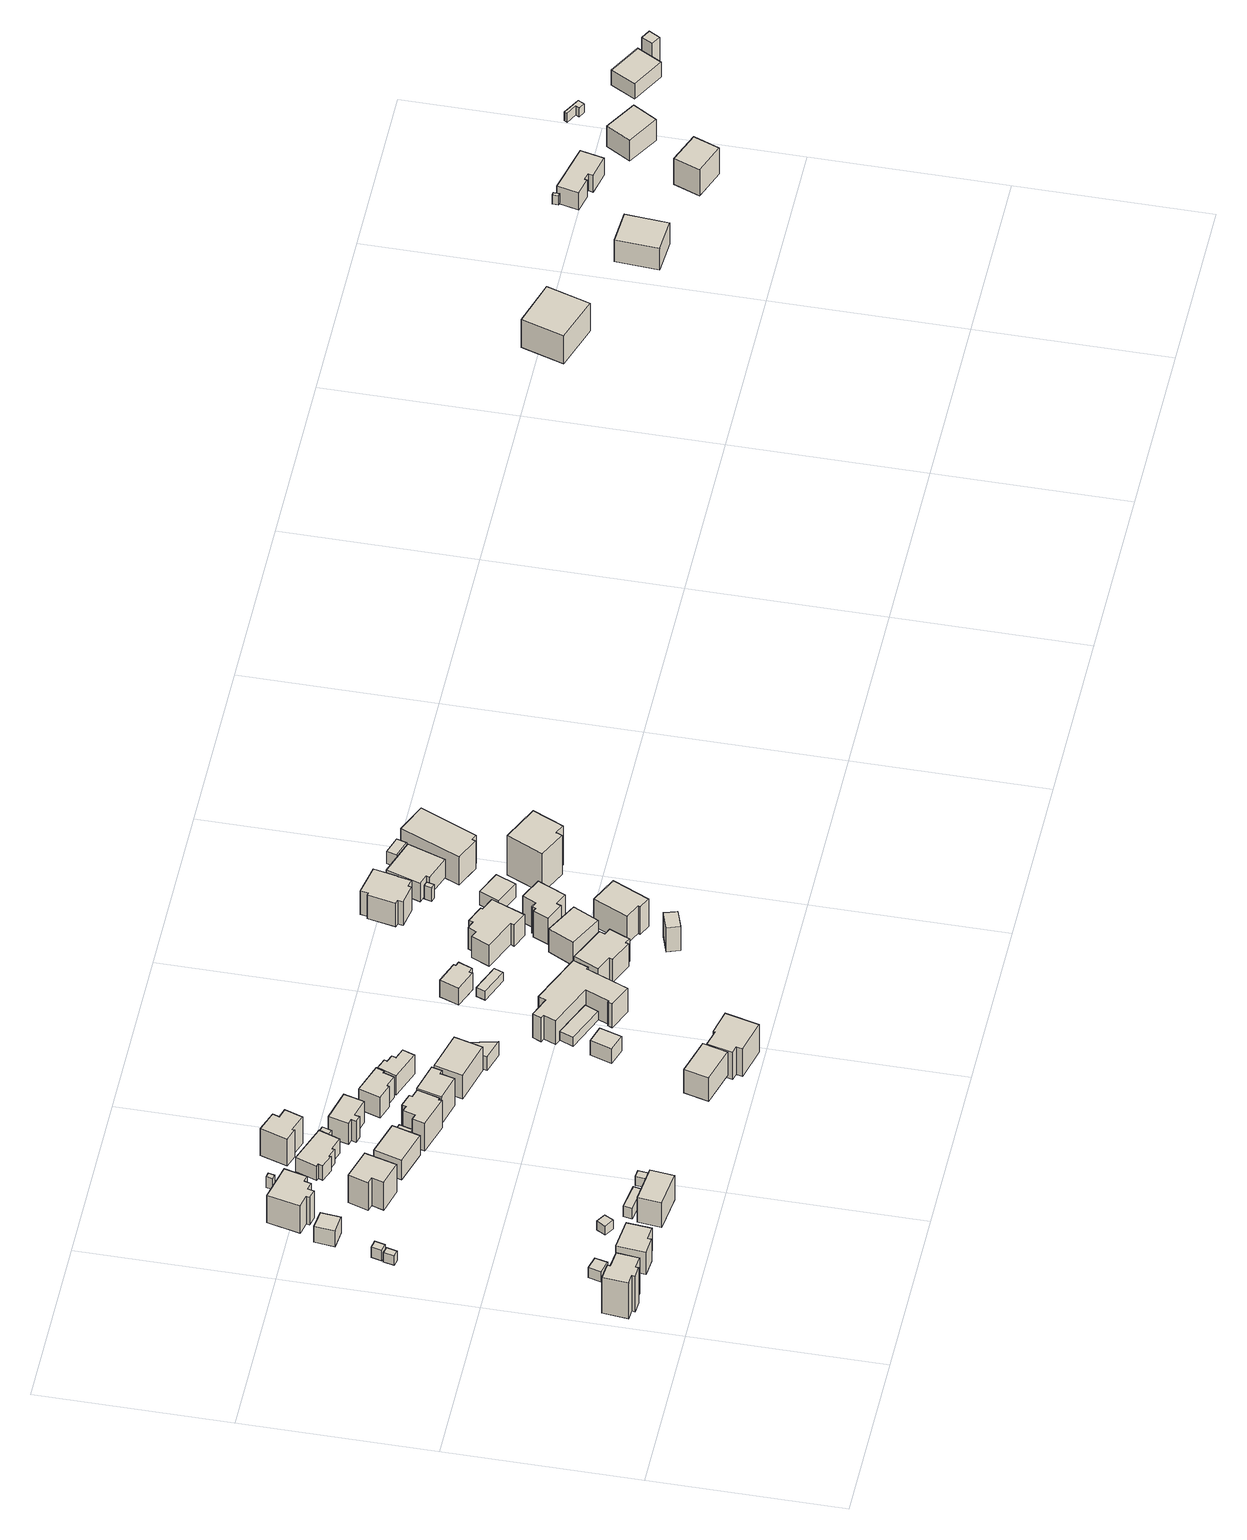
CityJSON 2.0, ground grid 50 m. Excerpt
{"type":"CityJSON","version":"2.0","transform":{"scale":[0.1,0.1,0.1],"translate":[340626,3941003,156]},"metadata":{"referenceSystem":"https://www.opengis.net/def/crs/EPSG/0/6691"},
"CityObjects":{
"building1":{"type":"Building","attributes":{"usage":"411","measuredHeight":14.2,"storeysAboveGround":2,"BuildingIDAttribute.prefecture":"14","BuildingIDAttribute.city":"14151","BuildingDetailAttribute.totalFloorArea":83.16,"BuildingDetailAttribute.buildingFootprintArea":41.58,"BuildingDetailAttribute.buildingStructureType":"601","BuildingDetailAttribute.buildingStructureOrgType":"1","BuildingDetailAttribute.orgUsage":"10","BuildingDetailAttribute.surveyYear":2015,"BuildingLandSlideRiskAttribute.description":"1","BuildingLandSlideRiskAttribute.areaType":"1"},"geometry":[{"type":"Solid","lod":"1","boundaries":[[[[0,1,2,3,4,5,6,7,8,9]],[[8,10,11,9]],[[7,12,10,8]],[[6,13,12,7]],[[5,14,13,6]],[[4,15,14,5]],[[3,16,15,4]],[[2,17,16,3]],[[1,18,17,2]],[[0,19,18,1]],[[9,11,19,0]],[[10,12,13,14,15,16,17,18,19,11]]]]}]},
"building2":{"type":"Building","attributes":{"measuredHeight":5.3,"BuildingIDAttribute.prefecture":"14","BuildingIDAttribute.city":"14151","BuildingDetailAttribute.surveyYear":2015,"BuildingLandSlideRiskAttribute.description":"1","BuildingLandSlideRiskAttribute.areaType":"1"},"geometry":[{"type":"Solid","lod":"1","boundaries":[[[[20,21,22,23]],[[22,24,25,23]],[[21,26,24,22]],[[20,27,26,21]],[[23,25,27,20]],[[24,26,27,25]]]]}]},
"building3":{"type":"Building","attributes":{"usage":"411","measuredHeight":8.2,"storeysAboveGround":2,"BuildingIDAttribute.prefecture":"14","BuildingIDAttribute.city":"14151","BuildingDetailAttribute.totalFloorArea":82.92,"BuildingDetailAttribute.buildingFootprintArea":41.46,"BuildingDetailAttribute.buildingStructureType":"601","BuildingDetailAttribute.buildingStructureOrgType":"1","BuildingDetailAttribute.orgUsage":"10","BuildingDetailAttribute.surveyYear":2015,"BuildingLandSlideRiskAttribute.description":"1","BuildingLandSlideRiskAttribute.areaType":"1"},"geometry":[{"type":"Solid","lod":"1","boundaries":[[[[28,29,30,31,32,33]],[[32,34,35,33]],[[31,36,34,32]],[[30,37,36,31]],[[29,38,37,30]],[[28,39,38,29]],[[33,35,39,28]],[[34,36,37,38,39,35]]]]}]},
"building4":{"type":"Building","attributes":{"measuredHeight":3.3,"BuildingIDAttribute.prefecture":"14","BuildingIDAttribute.city":"14151","BuildingDetailAttribute.surveyYear":2015,"BuildingLandSlideRiskAttribute.description":"1","BuildingLandSlideRiskAttribute.areaType":"1"},"geometry":[{"type":"Solid","lod":"1","boundaries":[[[[40,41,42,43]],[[42,44,45,43]],[[41,46,44,42]],[[40,47,46,41]],[[43,45,47,40]],[[44,46,47,45]]]]}]},
"building5":{"type":"Building","attributes":{"measuredHeight":3.6,"BuildingIDAttribute.prefecture":"14","BuildingIDAttribute.city":"14151","BuildingDetailAttribute.surveyYear":2015,"BuildingLandSlideRiskAttribute.description":"1","BuildingLandSlideRiskAttribute.areaType":"1"},"geometry":[{"type":"Solid","lod":"1","boundaries":[[[[48,49,50,51]],[[50,52,53,51]],[[49,54,52,50]],[[48,55,54,49]],[[51,53,55,48]],[[52,54,55,53]]]]}]},
"building6":{"type":"Building","attributes":{"usage":"411","measuredHeight":5.6,"storeysAboveGround":1,"BuildingIDAttribute.prefecture":"14","BuildingIDAttribute.city":"14151","BuildingDetailAttribute.totalFloorArea":21.18,"BuildingDetailAttribute.buildingFootprintArea":21.18,"BuildingDetailAttribute.buildingStructureType":"601","BuildingDetailAttribute.buildingStructureOrgType":"1","BuildingDetailAttribute.orgUsage":"10","BuildingDetailAttribute.surveyYear":2015,"BuildingLandSlideRiskAttribute.description":"1","BuildingLandSlideRiskAttribute.areaType":"1"},"geometry":[{"type":"Solid","lod":"1","boundaries":[[[[56,57,58,59]],[[58,60,61,59]],[[57,62,60,58]],[[56,63,62,57]],[[59,61,63,56]],[[60,62,63,61]]]]}]},
"building7":{"type":"Building","attributes":{"BuildingIDAttribute.prefecture":"14","BuildingIDAttribute.city":"14151","BuildingDetailAttribute.surveyYear":2015,"BuildingLandSlideRiskAttribute.description":"1","BuildingLandSlideRiskAttribute.areaType":"1"},"geometry":[{"type":"Solid","lod":"1","boundaries":[[[[64,65,66,67]],[[66,68,69,67]],[[65,70,68,66]],[[64,71,70,65]],[[67,69,71,64]],[[68,70,71,69]]]]}]},
"building8":{"type":"Building","attributes":{"usage":"411","measuredHeight":9.1,"storeysAboveGround":2,"BuildingIDAttribute.prefecture":"14","BuildingIDAttribute.city":"14151","BuildingDetailAttribute.totalFloorArea":85.28,"BuildingDetailAttribute.buildingFootprintArea":42.64,"BuildingDetailAttribute.buildingStructureType":"601","BuildingDetailAttribute.buildingStructureOrgType":"1","BuildingDetailAttribute.orgUsage":"10","BuildingDetailAttribute.surveyYear":2015,"BuildingLandSlideRiskAttribute.description":"1","BuildingLandSlideRiskAttribute.areaType":"1"},"geometry":[{"type":"Solid","lod":"1","boundaries":[[[[72,73,74,75]],[[74,76,77,75]],[[73,78,76,74]],[[72,79,78,73]],[[75,77,79,72]],[[76,78,79,77]]]]}]},
"building9":{"type":"Building","attributes":{"measuredHeight":6.1,"BuildingIDAttribute.prefecture":"14","BuildingIDAttribute.city":"14151","BuildingDetailAttribute.surveyYear":2015,"BuildingLandSlideRiskAttribute.description":"1","BuildingLandSlideRiskAttribute.areaType":"1"},"geometry":[{"type":"Solid","lod":"1","boundaries":[[[[80,81,82,83]],[[82,84,85,83]],[[81,86,84,82]],[[80,87,86,81]],[[83,85,87,80]],[[84,86,87,85]]]]}]},
"building10":{"type":"Building","attributes":{"usage":"411","measuredHeight":10.6,"storeysAboveGround":2,"BuildingIDAttribute.prefecture":"14","BuildingIDAttribute.city":"14151","BuildingDetailAttribute.totalFloorArea":116.16,"BuildingDetailAttribute.buildingFootprintArea":58.08,"BuildingDetailAttribute.buildingStructureType":"601","BuildingDetailAttribute.buildingStructureOrgType":"1","BuildingDetailAttribute.orgUsage":"10","BuildingDetailAttribute.surveyYear":2015,"BuildingLandSlideRiskAttribute.description":"1","BuildingLandSlideRiskAttribute.areaType":"1"},"geometry":[{"type":"Solid","lod":"1","boundaries":[[[[88,89,90,91,92,93,94,95,96,97]],[[96,98,99,97]],[[95,100,98,96]],[[94,101,100,95]],[[93,102,101,94]],[[92,103,102,93]],[[91,104,103,92]],[[90,105,104,91]],[[89,106,105,90]],[[88,107,106,89]],[[97,99,107,88]],[[98,100,101,102,103,104,105,106,107,99]]]]}]},
"building11":{"type":"Building","attributes":{"usage":"411","measuredHeight":10.3,"storeysAboveGround":2,"BuildingIDAttribute.prefecture":"14","BuildingIDAttribute.city":"14151","BuildingDetailAttribute.totalFloorArea":96.52,"BuildingDetailAttribute.buildingFootprintArea":48.26,"BuildingDetailAttribute.buildingStructureType":"601","BuildingDetailAttribute.buildingStructureOrgType":"1","BuildingDetailAttribute.orgUsage":"10","BuildingDetailAttribute.surveyYear":2015,"BuildingLandSlideRiskAttribute.description":"1","BuildingLandSlideRiskAttribute.areaType":"1"},"geometry":[{"type":"Solid","lod":"1","boundaries":[[[[108,109,110,111,112,113]],[[112,114,115,113]],[[111,116,114,112]],[[110,117,116,111]],[[109,118,117,110]],[[108,119,118,109]],[[113,115,119,108]],[[114,116,117,118,119,115]]]]}]},
"building12":{"type":"Building","attributes":{"measuredHeight":3.8,"BuildingIDAttribute.prefecture":"14","BuildingIDAttribute.city":"14151","BuildingDetailAttribute.surveyYear":2015,"BuildingLandSlideRiskAttribute.description":"1","BuildingLandSlideRiskAttribute.areaType":"1"},"geometry":[{"type":"Solid","lod":"1","boundaries":[[[[120,121,122,123]],[[122,124,125,123]],[[121,126,124,122]],[[120,127,126,121]],[[123,125,127,120]],[[124,126,127,125]]]]}]},
"building13":{"type":"Building","attributes":{"BuildingIDAttribute.prefecture":"14","BuildingIDAttribute.city":"14151","BuildingDetailAttribute.surveyYear":2015,"BuildingLandSlideRiskAttribute.description":"1","BuildingLandSlideRiskAttribute.areaType":"1"},"geometry":[{"type":"Solid","lod":"1","boundaries":[[[[128,129,130,131]],[[130,132,133,131]],[[129,134,132,130]],[[128,135,134,129]],[[131,133,135,128]],[[132,134,135,133]]]]}]},
"building14":{"type":"Building","attributes":{"usage":"411","measuredHeight":5.5,"storeysAboveGround":1,"BuildingIDAttribute.prefecture":"14","BuildingIDAttribute.city":"14151","BuildingDetailAttribute.totalFloorArea":59.36,"BuildingDetailAttribute.buildingFootprintArea":59.36,"BuildingDetailAttribute.buildingStructureType":"601","BuildingDetailAttribute.buildingStructureOrgType":"1","BuildingDetailAttribute.orgUsage":"10","BuildingDetailAttribute.surveyYear":2015,"BuildingLandSlideRiskAttribute.description":"1","BuildingLandSlideRiskAttribute.areaType":"1"},"geometry":[{"type":"Solid","lod":"1","boundaries":[[[[136,137,138,139,140,141,142,143,144,145]],[[144,146,147,145]],[[143,148,146,144]],[[142,149,148,143]],[[141,150,149,142]],[[140,151,150,141]],[[139,152,151,140]],[[138,153,152,139]],[[137,154,153,138]],[[136,155,154,137]],[[145,147,155,136]],[[146,148,149,150,151,152,153,154,155,147]]]]}]},
"building15":{"type":"Building","attributes":{"usage":"411","measuredHeight":7.3,"storeysAboveGround":1,"BuildingIDAttribute.prefecture":"14","BuildingIDAttribute.city":"14151","BuildingDetailAttribute.totalFloorArea":56.29,"BuildingDetailAttribute.buildingFootprintArea":56.29,"BuildingDetailAttribute.buildingStructureType":"601","BuildingDetailAttribute.buildingStructureOrgType":"1","BuildingDetailAttribute.orgUsage":"10","BuildingDetailAttribute.surveyYear":2015,"BuildingLandSlideRiskAttribute.description":"1","BuildingLandSlideRiskAttribute.areaType":"1"},"geometry":[{"type":"Solid","lod":"1","boundaries":[[[[156,157,158,159]],[[158,160,161,159]],[[157,162,160,158]],[[156,163,162,157]],[[159,161,163,156]],[[160,162,163,161]]]]}]},
"building16":{"type":"Building","attributes":{"usage":"411","measuredHeight":9.3,"storeysAboveGround":2,"BuildingIDAttribute.prefecture":"14","BuildingIDAttribute.city":"14151","BuildingDetailAttribute.totalFloorArea":76.94,"BuildingDetailAttribute.buildingFootprintArea":38.47,"BuildingDetailAttribute.buildingStructureType":"601","BuildingDetailAttribute.buildingStructureOrgType":"1","BuildingDetailAttribute.orgUsage":"10","BuildingDetailAttribute.surveyYear":2015},"geometry":[{"type":"Solid","lod":"1","boundaries":[[[[164,165,166,167,168,169,170,171]],[[170,172,173,171]],[[169,174,172,170]],[[168,175,174,169]],[[167,176,175,168]],[[166,177,176,167]],[[165,178,177,166]],[[164,179,178,165]],[[171,173,179,164]],[[172,174,175,176,177,178,179,173]]]]}]},
"building17":{"type":"Building","attributes":{"measuredHeight":5.6,"BuildingIDAttribute.prefecture":"14","BuildingIDAttribute.city":"14151","BuildingDetailAttribute.surveyYear":2015,"BuildingLandSlideRiskAttribute.description":"1","BuildingLandSlideRiskAttribute.areaType":"1"},"geometry":[{"type":"Solid","lod":"1","boundaries":[[[[180,181,182,183]],[[182,184,185,183]],[[181,186,184,182]],[[180,187,186,181]],[[183,185,187,180]],[[184,186,187,185]]]]}]},
"building18":{"type":"Building","attributes":{"BuildingIDAttribute.prefecture":"14","BuildingIDAttribute.city":"14151","BuildingDetailAttribute.surveyYear":2015,"BuildingLandSlideRiskAttribute.description":"1","BuildingLandSlideRiskAttribute.areaType":"1"},"geometry":[{"type":"Solid","lod":"1","boundaries":[[[[188,189,190,191]],[[190,192,193,191]],[[189,194,192,190]],[[188,195,194,189]],[[191,193,195,188]],[[192,194,195,193]]]]}]},
"building19":{"type":"Building","attributes":{"usage":"411","measuredHeight":10,"storeysAboveGround":2,"BuildingIDAttribute.prefecture":"14","BuildingIDAttribute.city":"14151","BuildingDetailAttribute.totalFloorArea":86.77,"BuildingDetailAttribute.buildingFootprintArea":43.38,"BuildingDetailAttribute.buildingStructureType":"601","BuildingDetailAttribute.buildingStructureOrgType":"1","BuildingDetailAttribute.orgUsage":"10","BuildingDetailAttribute.surveyYear":2015,"BuildingLandSlideRiskAttribute.description":"1","BuildingLandSlideRiskAttribute.areaType":"1"},"geometry":[{"type":"Solid","lod":"1","boundaries":[[[[196,197,198,199,200,201,202,203,204,205,206,207]],[[206,208,209,207]],[[205,210,208,206]],[[204,211,210,205]],[[203,212,211,204]],[[202,213,212,203]],[[201,214,213,202]],[[200,215,214,201]],[[199,216,215,200]],[[198,217,216,199]],[[197,218,217,198]],[[196,219,218,197]],[[207,209,219,196]],[[208,210,211,212,213,214,215,216,217,218,219,209]]]]}]},
"building20":{"type":"Building","attributes":{"usage":"411","measuredHeight":7.6,"storeysAboveGround":2,"BuildingIDAttribute.prefecture":"14","BuildingIDAttribute.city":"14151","BuildingDetailAttribute.totalFloorArea":67.09,"BuildingDetailAttribute.buildingFootprintArea":33.55,"BuildingDetailAttribute.buildingStructureType":"601","BuildingDetailAttribute.buildingStructureOrgType":"1","BuildingDetailAttribute.orgUsage":"10","BuildingDetailAttribute.surveyYear":2015,"BuildingLandSlideRiskAttribute.description":"1","BuildingLandSlideRiskAttribute.areaType":"1"},"geometry":[{"type":"Solid","lod":"1","boundaries":[[[[220,221,222,223,224,225,226,227]],[[226,228,229,227]],[[225,230,228,226]],[[224,231,230,225]],[[223,232,231,224]],[[222,233,232,223]],[[221,234,233,222]],[[220,235,234,221]],[[227,229,235,220]],[[228,230,231,232,233,234,235,229]]]]}]},
"building21":{"type":"Building","attributes":{"usage":"411","measuredHeight":9.6,"storeysAboveGround":2,"BuildingIDAttribute.prefecture":"14","BuildingIDAttribute.city":"14151","BuildingDetailAttribute.totalFloorArea":71.29,"BuildingDetailAttribute.buildingFootprintArea":35.65,"BuildingDetailAttribute.buildingStructureType":"601","BuildingDetailAttribute.buildingStructureOrgType":"1","BuildingDetailAttribute.orgUsage":"10","BuildingDetailAttribute.surveyYear":2015,"BuildingLandSlideRiskAttribute.description":"1","BuildingLandSlideRiskAttribute.areaType":"1"},"geometry":[{"type":"Solid","lod":"1","boundaries":[[[[236,237,238,239,240,241]],[[240,242,243,241]],[[239,244,242,240]],[[238,245,244,239]],[[237,246,245,238]],[[236,247,246,237]],[[241,243,247,236]],[[242,244,245,246,247,243]]]]}]},
"building22":{"type":"Building","attributes":{"usage":"413","measuredHeight":7.5,"storeysAboveGround":2,"BuildingIDAttribute.prefecture":"14","BuildingIDAttribute.city":"14151","BuildingDetailAttribute.totalFloorArea":74.16,"BuildingDetailAttribute.buildingFootprintArea":37.08,"BuildingDetailAttribute.buildingStructureType":"601","BuildingDetailAttribute.buildingStructureOrgType":"1","BuildingDetailAttribute.orgUsage":"30","BuildingDetailAttribute.surveyYear":2015,"BuildingLandSlideRiskAttribute.description":"1","BuildingLandSlideRiskAttribute.areaType":"1"},"geometry":[{"type":"Solid","lod":"1","boundaries":[[[[248,249,250,251,252,253,254,255]],[[254,256,257,255]],[[253,258,256,254]],[[252,259,258,253]],[[251,260,259,252]],[[250,261,260,251]],[[249,262,261,250]],[[248,263,262,249]],[[255,257,263,248]],[[256,258,259,260,261,262,263,257]]]]}]},
"building23":{"type":"Building","attributes":{"usage":"411","measuredHeight":8.6,"storeysAboveGround":2,"BuildingIDAttribute.prefecture":"14","BuildingIDAttribute.city":"14151","BuildingDetailAttribute.totalFloorArea":93.06,"BuildingDetailAttribute.buildingFootprintArea":46.53,"BuildingDetailAttribute.buildingStructureType":"601","BuildingDetailAttribute.buildingStructureOrgType":"1","BuildingDetailAttribute.orgUsage":"10","BuildingDetailAttribute.surveyYear":2015,"BuildingLandSlideRiskAttribute.description":"1","BuildingLandSlideRiskAttribute.areaType":"1"},"geometry":[{"type":"Solid","lod":"1","boundaries":[[[[264,265,266,267]],[[266,268,269,267]],[[265,270,268,266]],[[264,271,270,265]],[[267,269,271,264]],[[268,270,271,269]]]]}]},
"building24":{"type":"Building","attributes":{"usage":"413","measuredHeight":6.8,"storeysAboveGround":2,"BuildingIDAttribute.prefecture":"14","BuildingIDAttribute.city":"14151","BuildingDetailAttribute.totalFloorArea":61.12,"BuildingDetailAttribute.buildingFootprintArea":30.56,"BuildingDetailAttribute.buildingStructureType":"601","BuildingDetailAttribute.buildingStructureOrgType":"1","BuildingDetailAttribute.orgUsage":"30","BuildingDetailAttribute.surveyYear":2015,"BuildingLandSlideRiskAttribute.description":"1","BuildingLandSlideRiskAttribute.areaType":"1"},"geometry":[{"type":"Solid","lod":"1","boundaries":[[[[272,273,274,275,276,277,278,279]],[[278,280,281,279]],[[277,282,280,278]],[[276,283,282,277]],[[275,284,283,276]],[[274,285,284,275]],[[273,286,285,274]],[[272,287,286,273]],[[279,281,287,272]],[[280,282,283,284,285,286,287,281]]]]}]},
"building25":{"type":"Building","attributes":{"usage":"411","measuredHeight":8.9,"storeysAboveGround":2,"BuildingIDAttribute.prefecture":"14","BuildingIDAttribute.city":"14151","BuildingDetailAttribute.totalFloorArea":115.65,"BuildingDetailAttribute.buildingFootprintArea":57.83,"BuildingDetailAttribute.buildingStructureType":"601","BuildingDetailAttribute.buildingStructureOrgType":"1","BuildingDetailAttribute.orgUsage":"10","BuildingDetailAttribute.surveyYear":2015,"BuildingLandSlideRiskAttribute.description":"1","BuildingLandSlideRiskAttribute.areaType":"1"},"geometry":[{"type":"Solid","lod":"1","boundaries":[[[[288,289,290,291]],[[290,292,293,291]],[[289,294,292,290]],[[288,295,294,289]],[[291,293,295,288]],[[292,294,295,293]]]]}]},
"building26":{"type":"Building","attributes":{"usage":"411","measuredHeight":10.3,"storeysAboveGround":2,"BuildingIDAttribute.prefecture":"14","BuildingIDAttribute.city":"14151","BuildingDetailAttribute.totalFloorArea":134.21,"BuildingDetailAttribute.buildingFootprintArea":67.1,"BuildingDetailAttribute.buildingStructureType":"601","BuildingDetailAttribute.buildingStructureOrgType":"1","BuildingDetailAttribute.orgUsage":"10","BuildingDetailAttribute.surveyYear":2015,"BuildingLandSlideRiskAttribute.description":"1","BuildingLandSlideRiskAttribute.areaType":"1"},"geometry":[{"type":"Solid","lod":"1","boundaries":[[[[296,297,298,299,300,301,302,303]],[[302,304,305,303]],[[301,306,304,302]],[[300,307,306,301]],[[299,308,307,300]],[[298,309,308,299]],[[297,310,309,298]],[[296,311,310,297]],[[303,305,311,296]],[[304,306,307,308,309,310,311,305]]]]}]},
"building27":{"type":"Building","attributes":{"measuredHeight":5.5,"BuildingIDAttribute.prefecture":"14","BuildingIDAttribute.city":"14151","BuildingDetailAttribute.surveyYear":2015,"BuildingLandSlideRiskAttribute.description":"1","BuildingLandSlideRiskAttribute.areaType":"1"},"geometry":[{"type":"Solid","lod":"1","boundaries":[[[[312,313,314,315,316,317]],[[316,318,319,317]],[[315,320,318,316]],[[314,321,320,315]],[[313,322,321,314]],[[312,323,322,313]],[[317,319,323,312]],[[318,320,321,322,323,319]]]]}]},
"building28":{"type":"Building","attributes":{"usage":"411","measuredHeight":5.3,"storeysAboveGround":2,"BuildingIDAttribute.prefecture":"14","BuildingIDAttribute.city":"14151","BuildingDetailAttribute.totalFloorArea":40.24,"BuildingDetailAttribute.buildingFootprintArea":20.12,"BuildingDetailAttribute.buildingStructureType":"601","BuildingDetailAttribute.buildingStructureOrgType":"1","BuildingDetailAttribute.orgUsage":"10","BuildingDetailAttribute.surveyYear":2015,"BuildingLandSlideRiskAttribute.description":"1","BuildingLandSlideRiskAttribute.areaType":"1"},"geometry":[{"type":"Solid","lod":"1","boundaries":[[[[324,325,326,327]],[[326,328,329,327]],[[325,330,328,326]],[[324,331,330,325]],[[327,329,331,324]],[[328,330,331,329]]]]}]},
"building29":{"type":"Building","attributes":{"BuildingIDAttribute.prefecture":"14","BuildingIDAttribute.city":"14151","BuildingDetailAttribute.surveyYear":2015,"BuildingLandSlideRiskAttribute.description":"1","BuildingLandSlideRiskAttribute.areaType":"1"},"geometry":[{"type":"Solid","lod":"1","boundaries":[[[[332,333,334,335]],[[334,336,337,335]],[[333,338,336,334]],[[332,339,338,333]],[[335,337,339,332]],[[336,338,339,337]]]]}]},
"building30":{"type":"Building","attributes":{"usage":"411","measuredHeight":10.3,"storeysAboveGround":3,"BuildingIDAttribute.prefecture":"14","BuildingIDAttribute.city":"14151","BuildingDetailAttribute.totalFloorArea":500.8,"BuildingDetailAttribute.buildingFootprintArea":166.93,"BuildingDetailAttribute.buildingStructureType":"601","BuildingDetailAttribute.buildingStructureOrgType":"1","BuildingDetailAttribute.orgUsage":"10","BuildingDetailAttribute.surveyYear":2015,"BuildingLandSlideRiskAttribute.description":"1","BuildingLandSlideRiskAttribute.areaType":"1"},"geometry":[{"type":"Solid","lod":"1","boundaries":[[[[340,341,342,343,344,345,346,347,348,349,350,351,352,353]],[[352,354,355,353]],[[351,356,354,352]],[[350,357,356,351]],[[349,358,357,350]],[[348,359,358,349]],[[347,360,359,348]],[[346,361,360,347]],[[345,362,361,346]],[[344,363,362,345]],[[343,364,363,344]],[[342,365,364,343]],[[341,366,365,342]],[[340,367,366,341]],[[353,355,367,340]],[[354,356,357,358,359,360,361,362,363,364,365,366,367,355]]]]}]},
"building31":{"type":"Building","attributes":{"BuildingIDAttribute.prefecture":"14","BuildingIDAttribute.city":"14151","BuildingDetailAttribute.surveyYear":2015,"BuildingLandSlideRiskAttribute.description":"1","BuildingLandSlideRiskAttribute.areaType":"1"},"geometry":[{"type":"Solid","lod":"1","boundaries":[[[[368,369,370,371]],[[370,372,373,371]],[[369,374,372,370]],[[368,375,374,369]],[[371,373,375,368]],[[372,374,375,373]]]]}]},
"building32":{"type":"Building","attributes":{"usage":"402","measuredHeight":6.2,"storeysAboveGround":1,"BuildingIDAttribute.prefecture":"14","BuildingIDAttribute.city":"14151","BuildingDetailAttribute.totalFloorArea":30.56,"BuildingDetailAttribute.buildingFootprintArea":30.56,"BuildingDetailAttribute.buildingStructureType":"601","BuildingDetailAttribute.buildingStructureOrgType":"1","BuildingDetailAttribute.orgUsage":"71","BuildingDetailAttribute.surveyYear":2015,"BuildingLandSlideRiskAttribute.description":"1","BuildingLandSlideRiskAttribute.areaType":"1"},"geometry":[{"type":"Solid","lod":"1","boundaries":[[[[376,377,378,379,380,381,382,383]],[[382,384,385,383]],[[381,386,384,382]],[[380,387,386,381]],[[379,388,387,380]],[[378,389,388,379]],[[377,390,389,378]],[[376,391,390,377]],[[383,385,391,376]],[[384,386,387,388,389,390,391,385]]]]}]},
"building33":{"type":"Building","attributes":{"usage":"411","measuredHeight":8.4,"storeysAboveGround":2,"BuildingIDAttribute.prefecture":"14","BuildingIDAttribute.city":"14151","BuildingDetailAttribute.totalFloorArea":131.49,"BuildingDetailAttribute.buildingFootprintArea":65.74,"BuildingDetailAttribute.buildingStructureType":"610","BuildingDetailAttribute.buildingStructureOrgType":"2","BuildingDetailAttribute.orgUsage":"10","BuildingDetailAttribute.surveyYear":2015,"BuildingLandSlideRiskAttribute.description":"1","BuildingLandSlideRiskAttribute.areaType":"1"},"geometry":[{"type":"Solid","lod":"1","boundaries":[[[[392,393,394,395,396,397,398,399,400,401]],[[400,402,403,401]],[[399,404,402,400]],[[398,405,404,399]],[[397,406,405,398]],[[396,407,406,397]],[[395,408,407,396]],[[394,409,408,395]],[[393,410,409,394]],[[392,411,410,393]],[[401,403,411,392]],[[402,404,405,406,407,408,409,410,411,403]]]]}]},
"building34":{"type":"Building","attributes":{"usage":"411","measuredHeight":8.8,"storeysAboveGround":2,"BuildingIDAttribute.prefecture":"14","BuildingIDAttribute.city":"14151","BuildingDetailAttribute.totalFloorArea":101.1,"BuildingDetailAttribute.buildingFootprintArea":50.55,"BuildingDetailAttribute.buildingStructureType":"601","BuildingDetailAttribute.buildingStructureOrgType":"1","BuildingDetailAttribute.orgUsage":"10","BuildingDetailAttribute.surveyYear":2015,"BuildingLandSlideRiskAttribute.description":"1","BuildingLandSlideRiskAttribute.areaType":"1"},"geometry":[{"type":"Solid","lod":"1","boundaries":[[[[412,413,414,415]],[[414,416,417,415]],[[413,418,416,414]],[[412,419,418,413]],[[415,417,419,412]],[[416,418,419,417]]]]}]},
"building35":{"type":"Building","attributes":{"usage":"411","measuredHeight":8.9,"storeysAboveGround":2,"BuildingIDAttribute.prefecture":"14","BuildingIDAttribute.city":"14151","BuildingDetailAttribute.totalFloorArea":154.2,"BuildingDetailAttribute.buildingFootprintArea":77.1,"BuildingDetailAttribute.buildingStructureType":"610","BuildingDetailAttribute.buildingStructureOrgType":"2","BuildingDetailAttribute.orgUsage":"10","BuildingDetailAttribute.surveyYear":2015,"BuildingLandSlideRiskAttribute.description":"1","BuildingLandSlideRiskAttribute.areaType":"1"},"geometry":[{"type":"Solid","lod":"1","boundaries":[[[[420,421,422,423,424,425,426,427,428,429,430,431]],[[430,432,433,431]],[[429,434,432,430]],[[428,435,434,429]],[[427,436,435,428]],[[426,437,436,427]],[[425,438,437,426]],[[424,439,438,425]],[[423,440,439,424]],[[422,441,440,423]],[[421,442,441,422]],[[420,443,442,421]],[[431,433,443,420]],[[432,434,435,436,437,438,439,440,441,442,443,433]]]]}]},
"building36":{"type":"Building","attributes":{"usage":"411","measuredHeight":9.4,"storeysAboveGround":2,"BuildingIDAttribute.prefecture":"14","BuildingIDAttribute.city":"14151","BuildingDetailAttribute.totalFloorArea":95.16,"BuildingDetailAttribute.buildingFootprintArea":47.58,"BuildingDetailAttribute.buildingStructureType":"601","BuildingDetailAttribute.buildingStructureOrgType":"1","BuildingDetailAttribute.orgUsage":"10","BuildingDetailAttribute.surveyYear":2015,"BuildingLandSlideRiskAttribute.description":"1","BuildingLandSlideRiskAttribute.areaType":"1"},"geometry":[{"type":"Solid","lod":"1","boundaries":[[[[444,445,446,447,448,449,450,451,452,453]],[[452,454,455,453]],[[451,456,454,452]],[[450,457,456,451]],[[449,458,457,450]],[[448,459,458,449]],[[447,460,459,448]],[[446,461,460,447]],[[445,462,461,446]],[[444,463,462,445]],[[453,455,463,444]],[[454,456,457,458,459,460,461,462,463,455]]]]}]},
"building37":{"type":"Building","attributes":{"measuredHeight":8.3,"BuildingIDAttribute.prefecture":"14","BuildingIDAttribute.city":"14151","BuildingDetailAttribute.surveyYear":2015,"BuildingLandSlideRiskAttribute.description":"1","BuildingLandSlideRiskAttribute.areaType":"1"},"geometry":[{"type":"Solid","lod":"1","boundaries":[[[[464,465,466,467]],[[466,468,469,467]],[[465,470,468,466]],[[464,471,470,465]],[[467,469,471,464]],[[468,470,471,469]]]]}]},
"building38":{"type":"Building","attributes":{"usage":"411","measuredHeight":9.7,"storeysAboveGround":2,"BuildingIDAttribute.prefecture":"14","BuildingIDAttribute.city":"14151","BuildingDetailAttribute.totalFloorArea":111.49,"BuildingDetailAttribute.buildingFootprintArea":55.74,"BuildingDetailAttribute.buildingStructureType":"601","BuildingDetailAttribute.buildingStructureOrgType":"1","BuildingDetailAttribute.orgUsage":"10","BuildingDetailAttribute.surveyYear":2015,"BuildingLandSlideRiskAttribute.description":"1","BuildingLandSlideRiskAttribute.areaType":"1"},"geometry":[{"type":"Solid","lod":"1","boundaries":[[[[472,473,474,475,476,477]],[[476,478,479,477]],[[475,480,478,476]],[[474,481,480,475]],[[473,482,481,474]],[[472,483,482,473]],[[477,479,483,472]],[[478,480,481,482,483,479]]]]}]},
"building39":{"type":"Building","attributes":{"usage":"411","measuredHeight":8.5,"storeysAboveGround":2,"BuildingIDAttribute.prefecture":"14","BuildingIDAttribute.city":"14151","BuildingDetailAttribute.totalFloorArea":126.44,"BuildingDetailAttribute.buildingFootprintArea":63.22,"BuildingDetailAttribute.buildingStructureType":"610","BuildingDetailAttribute.buildingStructureOrgType":"2","BuildingDetailAttribute.orgUsage":"10","BuildingDetailAttribute.surveyYear":2015,"BuildingLandSlideRiskAttribute.description":"1","BuildingLandSlideRiskAttribute.areaType":"1"},"geometry":[{"type":"Solid","lod":"1","boundaries":[[[[484,485,486,487,488,489,490,491,492,493,494,495]],[[494,496,497,495]],[[493,498,496,494]],[[492,499,498,493]],[[491,500,499,492]],[[490,501,500,491]],[[489,502,501,490]],[[488,503,502,489]],[[487,504,503,488]],[[486,505,504,487]],[[485,506,505,486]],[[484,507,506,485]],[[495,497,507,484]],[[496,498,499,500,501,502,503,504,505,506,507,497]]]]}]},
"building40":{"type":"Building","attributes":{"measuredHeight":4.9,"BuildingIDAttribute.prefecture":"14","BuildingIDAttribute.city":"14151","BuildingDetailAttribute.surveyYear":2015,"BuildingLandSlideRiskAttribute.description":"1","BuildingLandSlideRiskAttribute.areaType":"1"},"geometry":[{"type":"Solid","lod":"1","boundaries":[[[[508,509,510,511]],[[510,512,513,511]],[[509,514,512,510]],[[508,515,514,509]],[[511,513,515,508]],[[512,514,515,513]]]]}]},
"building41":{"type":"Building","attributes":{"usage":"411","measuredHeight":4.9,"storeysAboveGround":1,"BuildingIDAttribute.prefecture":"14","BuildingIDAttribute.city":"14151","BuildingDetailAttribute.totalFloorArea":40.09,"BuildingDetailAttribute.buildingFootprintArea":40.09,"BuildingDetailAttribute.buildingStructureType":"610","BuildingDetailAttribute.buildingStructureOrgType":"2","BuildingDetailAttribute.orgUsage":"10","BuildingDetailAttribute.surveyYear":2015,"BuildingLandSlideRiskAttribute.description":"1","BuildingLandSlideRiskAttribute.areaType":"1"},"geometry":[{"type":"Solid","lod":"1","boundaries":[[[[516,517,518,519]],[[518,520,521,519]],[[517,522,520,518]],[[516,523,522,517]],[[519,521,523,516]],[[520,522,523,521]]]]}]},
"building42":{"type":"Building","attributes":{"usage":"413","measuredHeight":7.3,"storeysAboveGround":2,"BuildingIDAttribute.prefecture":"14","BuildingIDAttribute.city":"14151","BuildingDetailAttribute.totalFloorArea":143.24,"BuildingDetailAttribute.buildingFootprintArea":71.62,"BuildingDetailAttribute.buildingStructureType":"601","BuildingDetailAttribute.buildingStructureOrgType":"1","BuildingDetailAttribute.orgUsage":"30","BuildingDetailAttribute.surveyYear":2015,"BuildingLandSlideRiskAttribute.description":"1","BuildingLandSlideRiskAttribute.areaType":"1"},"geometry":[{"type":"Solid","lod":"1","boundaries":[[[[524,525,526,527,528,529]],[[528,530,531,529]],[[527,532,530,528]],[[526,533,532,527]],[[525,534,533,526]],[[524,535,534,525]],[[529,531,535,524]],[[530,532,533,534,535,531]]]]}]},
"building43":{"type":"Building","attributes":{"measuredHeight":4.5,"BuildingIDAttribute.prefecture":"14","BuildingIDAttribute.city":"14151","BuildingDetailAttribute.surveyYear":2015,"BuildingLandSlideRiskAttribute.description":"1","BuildingLandSlideRiskAttribute.areaType":"1"},"geometry":[{"type":"Solid","lod":"1","boundaries":[[[[536,537,538,539]],[[538,540,541,539]],[[537,542,540,538]],[[536,543,542,537]],[[539,541,543,536]],[[540,542,543,541]]]]}]},
"building44":{"type":"Building","attributes":{"usage":"411","measuredHeight":14.4,"storeysAboveGround":2,"BuildingIDAttribute.prefecture":"14","BuildingIDAttribute.city":"14151","BuildingDetailAttribute.totalFloorArea":149.29,"BuildingDetailAttribute.buildingFootprintArea":74.64,"BuildingDetailAttribute.buildingStructureType":"601","BuildingDetailAttribute.buildingStructureOrgType":"1","BuildingDetailAttribute.orgUsage":"10","BuildingDetailAttribute.surveyYear":2015,"BuildingLandSlideRiskAttribute.description":"1","BuildingLandSlideRiskAttribute.areaType":"1"},"geometry":[{"type":"Solid","lod":"1","boundaries":[[[[544,545,546,547,548,549]],[[548,550,551,549]],[[547,552,550,548]],[[546,553,552,547]],[[545,554,553,546]],[[544,555,554,545]],[[549,551,555,544]],[[550,552,553,554,555,551]]]]}]},
"building45":{"type":"Building","attributes":{"usage":"413","measuredHeight":10.3,"storeysAboveGround":2,"BuildingIDAttribute.prefecture":"14","BuildingIDAttribute.city":"14151","BuildingDetailAttribute.totalFloorArea":201.06,"BuildingDetailAttribute.buildingFootprintArea":100.53,"BuildingDetailAttribute.buildingStructureType":"601","BuildingDetailAttribute.buildingStructureOrgType":"1","BuildingDetailAttribute.orgUsage":"30","BuildingDetailAttribute.surveyYear":2015,"BuildingLandSlideRiskAttribute.description":"1","BuildingLandSlideRiskAttribute.areaType":"1"},"geometry":[{"type":"Solid","lod":"1","boundaries":[[[[556,557,558,559,560,561]],[[560,562,563,561]],[[559,564,562,560]],[[558,565,564,559]],[[557,566,565,558]],[[556,567,566,557]],[[561,563,567,556]],[[562,564,565,566,567,563]]]]}]},
"building46":{"type":"Building","attributes":{"usage":"411","measuredHeight":10.1,"storeysAboveGround":2,"BuildingIDAttribute.prefecture":"14","BuildingIDAttribute.city":"14151","BuildingDetailAttribute.totalFloorArea":210.84,"BuildingDetailAttribute.buildingFootprintArea":105.42,"BuildingDetailAttribute.buildingStructureType":"601","BuildingDetailAttribute.buildingStructureOrgType":"1","BuildingDetailAttribute.orgUsage":"10","BuildingDetailAttribute.surveyYear":2015,"BuildingLandSlideRiskAttribute.description":"1","BuildingLandSlideRiskAttribute.areaType":"1"},"geometry":[{"type":"Solid","lod":"1","boundaries":[[[[568,569,570,571]],[[570,572,573,571]],[[569,574,572,570]],[[568,575,574,569]],[[571,573,575,568]],[[572,574,575,573]]]]}]},
"building47":{"type":"Building","attributes":{"usage":"411","measuredHeight":8.5,"storeysAboveGround":2,"BuildingIDAttribute.prefecture":"14","BuildingIDAttribute.city":"14151","BuildingDetailAttribute.totalFloorArea":175.63,"BuildingDetailAttribute.buildingFootprintArea":87.81,"BuildingDetailAttribute.buildingStructureType":"601","BuildingDetailAttribute.buildingStructureOrgType":"1","BuildingDetailAttribute.orgUsage":"10","BuildingDetailAttribute.surveyYear":2015,"BuildingLandSlideRiskAttribute.description":"1","BuildingLandSlideRiskAttribute.areaType":"1"},"geometry":[{"type":"Solid","lod":"1","boundaries":[[[[576,577,578,579]],[[578,580,581,579]],[[577,582,580,578]],[[576,583,582,577]],[[579,581,583,576]],[[580,582,583,581]]]]}]},
"building48":{"type":"Building","attributes":{"BuildingIDAttribute.prefecture":"14","BuildingIDAttribute.city":"14151","BuildingDetailAttribute.surveyYear":2015},"geometry":[{"type":"Solid","lod":"1","boundaries":[[[[584,585,586,587]],[[586,588,589,587]],[[585,590,588,586]],[[584,591,590,585]],[[587,589,591,584]],[[588,590,591,589]]]]}]},
"building49":{"type":"Building","attributes":{"usage":"411","measuredHeight":8.3,"storeysAboveGround":1,"BuildingIDAttribute.prefecture":"14","BuildingIDAttribute.city":"14151","BuildingDetailAttribute.totalFloorArea":64.01,"BuildingDetailAttribute.buildingFootprintArea":64.01,"BuildingDetailAttribute.buildingStructureType":"601","BuildingDetailAttribute.buildingStructureOrgType":"1","BuildingDetailAttribute.orgUsage":"10","BuildingDetailAttribute.surveyYear":2015},"geometry":[{"type":"Solid","lod":"1","boundaries":[[[[592,593,594,595,596,597,598,599]],[[598,600,601,599]],[[597,602,600,598]],[[596,603,602,597]],[[595,604,603,596]],[[594,605,604,595]],[[593,606,605,594]],[[592,607,606,593]],[[599,601,607,592]],[[600,602,603,604,605,606,607,601]]]]}]},
"building50":{"type":"Building","attributes":{"usage":"411","measuredHeight":9.1,"storeysAboveGround":1,"BuildingIDAttribute.prefecture":"14","BuildingIDAttribute.city":"14151","BuildingDetailAttribute.totalFloorArea":51.3,"BuildingDetailAttribute.buildingFootprintArea":51.3,"BuildingDetailAttribute.buildingStructureType":"601","BuildingDetailAttribute.buildingStructureOrgType":"1","BuildingDetailAttribute.orgUsage":"10","BuildingDetailAttribute.surveyYear":2015,"BuildingLandSlideRiskAttribute.description":"1","BuildingLandSlideRiskAttribute.areaType":"1"},"geometry":[{"type":"Solid","lod":"1","boundaries":[[[[608,609,610,611]],[[610,612,613,611]],[[609,614,612,610]],[[608,615,614,609]],[[611,613,615,608]],[[612,614,615,613]]]]}]},
"building51":{"type":"Building","attributes":{"usage":"411","measuredHeight":7.6,"storeysAboveGround":1,"BuildingIDAttribute.prefecture":"14","BuildingIDAttribute.city":"14151","BuildingDetailAttribute.totalFloorArea":56.31,"BuildingDetailAttribute.buildingFootprintArea":56.31,"BuildingDetailAttribute.buildingStructureType":"601","BuildingDetailAttribute.buildingStructureOrgType":"1","BuildingDetailAttribute.orgUsage":"10","BuildingDetailAttribute.surveyYear":2015},"geometry":[{"type":"Solid","lod":"1","boundaries":[[[[616,617,618,619]],[[618,620,621,619]],[[617,622,620,618]],[[616,623,622,617]],[[619,621,623,616]],[[620,622,623,621]]]]}]},
"building52":{"type":"Building","attributes":{"BuildingIDAttribute.prefecture":"14","BuildingIDAttribute.city":"14151","BuildingDetailAttribute.surveyYear":2015,"BuildingLandSlideRiskAttribute.description":"1","BuildingLandSlideRiskAttribute.areaType":"1"},"geometry":[{"type":"Solid","lod":"1","boundaries":[[[[624,625,626,627,628,629]],[[628,630,631,629]],[[627,632,630,628]],[[626,633,632,627]],[[625,634,633,626]],[[624,635,634,625]],[[629,631,635,624]],[[630,632,633,634,635,631]]]]}]},
"building53":{"type":"Building","attributes":{"usage":"411","measuredHeight":5.6,"storeysAboveGround":1,"BuildingIDAttribute.prefecture":"14","BuildingIDAttribute.city":"14151","BuildingDetailAttribute.totalFloorArea":58.16,"BuildingDetailAttribute.buildingFootprintArea":58.16,"BuildingDetailAttribute.buildingStructureType":"601","BuildingDetailAttribute.buildingStructureOrgType":"1","BuildingDetailAttribute.orgUsage":"10","BuildingDetailAttribute.surveyYear":2015,"BuildingLandSlideRiskAttribute.description":"1","BuildingLandSlideRiskAttribute.areaType":"1"},"geometry":[{"type":"Solid","lod":"1","boundaries":[[[[636,637,638,639]],[[638,640,641,639]],[[637,642,640,638]],[[636,643,642,637]],[[639,641,643,636]],[[640,642,643,641]]]]}]},
"building54":{"type":"Building","attributes":{"measuredHeight":10.2,"BuildingIDAttribute.prefecture":"14","BuildingIDAttribute.city":"14151","BuildingDetailAttribute.surveyYear":2015,"BuildingLandSlideRiskAttribute.description":"1","BuildingLandSlideRiskAttribute.areaType":"1"},"geometry":[{"type":"Solid","lod":"1","boundaries":[[[[644,645,646,647]],[[646,648,649,647]],[[645,650,648,646]],[[644,651,650,645]],[[647,649,651,644]],[[648,650,651,649]]]]}]}
},
"vertices":[
[85,208,8],[84,200,8],[130,195,8],[124,136,8],[92,140,8],[91,132,8],[60,135,8],[61,143,8],[34,145,8],[41,212,8],[34,145,128],[41,212,128],[61,143,128],[60,135,128],[91,132,128],[92,140,128],[124,136,128],[130,195,128],[84,200,128],[85,208,128],
[134,248,61],[126,215,61],[91,224,61],[100,257,61],[91,224,96],[100,257,96],[126,215,96],[134,248,96],
[230,191,58],[224,126,58],[188,129,58],[187,120,58],[140,124,58],[148,200,58],[140,124,133],[148,200,133],[187,120,133],[188,129,133],[224,126,133],[230,191,133],
[30,736,106],[23,708,106],[6,712,106],[12,740,106],[6,712,138],[12,740,138],[23,708,138],[30,736,138],
[22,772,106],[43,767,106],[36,740,106],[15,745,106],[36,740,141],[15,745,141],[43,767,141],[22,772,141],
[76,907,125],[71,855,125],[21,860,125],[27,913,125],[21,860,178],[27,913,178],[71,855,178],[76,907,178],
[270,251,79],[257,227,79],[232,242,79],[246,266,79],[232,242,109],[246,266,109],[257,227,109],[270,251,109],
[396,166,72],[389,104,72],[291,116,72],[298,177,72],[291,116,155],[298,177,155],[389,104,155],[396,166,155],
[375,202,76],[371,179,76],[302,190,76],[306,213,76],[302,190,112],[306,213,112],[371,179,112],[375,202,112],
[149,954,128],[132,958,128],[128,940,128],[108,944,128],[104,928,128],[79,934,128],[81,942,128],[47,950,128],[67,1036,128],[164,1013,128],[67,1036,220],[164,1013,220],[47,950,220],[81,942,220],[79,934,220],[104,928,220],[108,944,220],[128,940,220],[132,958,220],[149,954,220],
[257,835,124],[234,752,124],[167,770,124],[177,801,124],[159,807,124],[176,859,124],[159,807,217],[176,859,217],[177,801,217],[167,770,217],[234,752,217],[257,835,217],
[161,1051,164],[157,1034,164],[144,1037,164],[148,1054,164],[144,1037,201],[148,1054,201],[157,1034,201],[161,1051,201],
[429,202,84],[426,175,84],[405,177,84],[408,204,84],[405,177,114],[408,204,114],[426,175,114],[429,202,114],
[331,961,150],[311,906,150],[276,918,150],[274,911,150],[249,920,150],[248,915,150],[213,928,150],[217,940,150],[209,942,150],[229,998,150],[209,942,198],[229,998,198],[217,940,198],[213,928,198],[248,915,198],[249,920,198],[274,911,198],[276,918,198],[311,906,198],[331,961,198],
[386,793,127],[365,721,127],[274,748,127],[295,820,127],[274,748,193],[295,820,193],[365,721,193],[386,793,193],
[313,1071,159],[307,1053,159],[333,1045,159],[317,998,159],[271,1014,159],[269,1008,159],[235,1019,159],[258,1090,159],[235,1019,249],[258,1090,249],[269,1008,249],[271,1014,249],[317,998,249],[333,1045,249],[307,1053,249],[313,1071,249],
[403,747,132],[381,753,132],[392,788,132],[413,781,132],[392,788,172],[413,781,172],[381,753,172],[403,747,172],
[358,958,154],[350,934,154],[331,940,154],[338,964,154],[331,940,184],[338,964,184],[350,934,184],[358,958,184],
[406,741,126],[415,773,126],[430,768,126],[434,779,126],[469,768,126],[467,760,126],[491,753,126],[474,695,126],[469,696,126],[467,687,126],[382,713,126],[392,745,126],[382,713,219],[392,745,219],[467,687,219],[469,696,219],[474,695,219],[491,753,219],[467,760,219],[469,768,219],[434,779,219],[430,768,219],[415,773,219],[406,741,219],
[443,923,147],[429,870,147],[379,883,147],[376,871,147],[358,876,147],[362,889,147],[348,892,147],[361,944,147],[348,892,218],[361,944,218],[362,889,218],[358,876,218],[376,871,218],[379,883,218],[429,870,218],[443,923,218],
[576,735,126],[569,707,126],[558,710,126],[549,673,126],[480,691,126],[497,756,126],[480,691,217],[497,756,217],[549,673,217],[558,710,217],[569,707,217],[576,735,217],
[451,835,147],[470,892,147],[549,865,147],[541,843,147],[536,845,147],[526,816,147],[494,827,147],[492,821,147],[494,827,216],[492,821,216],[526,816,216],[536,845,216],[541,843,216],[549,865,216],[470,892,216],[451,835,216],
[830,123,90],[813,59,90],[717,86,90],[734,150,90],[717,86,169],[734,150,169],[813,59,169],[830,123,169],
[585,852,146],[582,844,146],[602,837,146],[598,826,146],[627,816,146],[615,784,146],[537,813,146],[556,863,146],[537,813,210],[556,863,210],[615,784,210],[627,816,210],[598,826,210],[602,837,210],[582,844,210],[585,852,210],
[696,704,128],[676,630,128],[572,658,128],[592,732,128],[572,658,208],[592,732,208],[676,630,208],[696,704,208],
[836,114,71],[880,103,71],[881,108,71],[947,92,71],[925,4,71],[835,26,71],[839,43,71],[820,48,71],[839,43,163],[820,48,163],[835,26,163],[925,4,163],[947,92,163],[881,108,163],[880,103,163],[836,114,163],
[736,603,126],[680,620,126],[700,698,126],[704,698,126],[710,697,126],[715,692,126],[710,697,173],[715,692,173],[704,698,173],[700,698,173],[680,620,173],[736,603,173],
[842,377,110],[824,320,110],[778,335,110],[796,391,110],[778,335,160],[796,391,160],[824,320,160],[842,377,160],
[820,471,122],[920,428,122],[905,393,122],[805,434,122],[905,393,152],[805,434,152],[920,428,152],[820,471,152],
[817,515,111],[827,538,111],[880,516,111],[888,536,111],[1025,478,111],[1009,439,111],[1003,441,111],[957,331,111],[897,357,111],[902,369,111],[906,368,111],[932,429,111],[814,479,111],[827,511,111],[814,479,191],[827,511,191],[932,429,191],[906,368,191],[902,369,191],[897,357,191],[957,331,191],[1003,441,191],[1009,439,191],[1025,478,191],[888,536,191],[880,516,191],[827,538,191],[817,515,191],
[972,661,150],[963,637,150],[891,666,150],[900,690,150],[891,666,180],[900,690,180],[963,637,180],[972,661,180],
[953,744,147],[939,708,147],[926,713,147],[923,704,147],[865,726,147],[884,776,147],[943,754,147],[941,748,147],[943,754,203],[941,748,203],[884,776,203],[865,726,203],[923,704,203],[926,713,203],[939,708,203],[953,744,203],
[1134,436,114],[1128,421,114],[1146,413,114],[1123,360,114],[1109,367,114],[1106,359,114],[1046,386,114],[1049,395,114],[1008,414,114],[1038,479,114],[1008,414,191],[1038,479,191],[1049,395,191],[1046,386,191],[1106,359,191],[1109,367,191],[1123,360,191],[1146,413,191],[1128,421,191],[1134,436,191],
[1191,510,126],[1157,443,126],[1071,487,126],[1106,554,126],[1071,487,204],[1106,554,204],[1157,443,204],[1191,510,204],
[1049,720,146],[1059,742,146],[1080,734,146],[1084,745,146],[1131,725,146],[1129,720,146],[1165,705,146],[1129,618,146],[1089,635,146],[1093,645,146],[1010,680,146],[1031,728,146],[1010,680,217],[1031,728,217],[1093,645,217],[1089,635,217],[1129,618,217],[1165,705,217],[1129,720,217],[1131,725,217],[1084,745,217],[1080,734,217],[1059,742,217],[1049,720,217],
[1145,594,139],[1149,604,139],[1163,597,139],[1180,633,139],[1238,606,139],[1204,533,139],[1171,548,139],[1166,536,139],[1118,558,139],[1136,598,139],[1118,558,227],[1136,598,227],[1166,536,227],[1171,548,227],[1204,533,227],[1238,606,227],[1180,633,227],[1163,597,227],[1149,604,227],[1145,594,227],
[1296,312,41],[1307,279,41],[1257,262,41],[1246,295,41],[1257,262,121],[1246,295,121],[1307,279,121],[1296,312,121],
[1301,435,108],[1256,340,108],[1225,354,108],[1228,360,108],[1188,379,108],[1231,469,108],[1188,379,200],[1231,469,200],[1228,360,200],[1225,354,200],[1256,340,200],[1301,435,200],
[1073,989,193],[1077,1009,193],[1157,993,193],[1144,931,193],[1143,931,193],[1136,895,193],[1116,899,193],[1114,890,193],[1060,901,193],[1062,914,193],[1052,917,193],[1066,990,193],[1052,917,272],[1066,990,272],[1062,914,272],[1060,901,272],[1114,890,272],[1116,899,272],[1136,895,272],[1143,931,272],[1144,931,272],[1157,993,272],[1077,1009,272],[1073,989,272],
[1173,866,192],[1168,846,192],[1154,850,192],[1160,869,192],[1154,850,237],[1160,869,237],[1168,846,237],[1173,866,237],
[1259,713,162],[1237,661,162],[1172,689,162],[1195,741,162],[1172,689,208],[1195,741,208],[1237,661,208],[1259,713,208],
[1275,932,192],[1241,834,192],[1173,858,192],[1176,867,192],[1148,877,192],[1178,965,192],[1148,877,253],[1178,965,253],[1176,867,253],[1173,858,253],[1241,834,253],[1275,932,253],
[1291,963,208],[1283,937,208],[1236,952,208],[1244,978,208],[1236,952,249],[1244,978,249],[1283,937,249],[1291,963,249],
[1437,658,129],[1400,578,129],[1375,589,129],[1368,574,129],[1297,608,129],[1341,703,129],[1297,608,261],[1341,703,261],[1368,574,261],[1375,589,261],[1400,578,261],[1437,658,261],
[1377,920,184],[1311,772,184],[1296,779,184],[1292,770,184],[1230,798,184],[1299,954,184],[1230,798,278],[1299,954,278],[1292,770,278],[1296,779,278],[1311,772,278],[1377,920,278],
[3065,950,299],[3029,836,299],[2907,876,299],[2943,987,299],[2907,876,393],[2943,987,393],[3029,836,393],[3065,950,393],
[3370,821,294],[3362,708,294],[3271,714,294],[3278,827,294],[3271,714,366],[3278,827,366],[3362,708,366],[3370,821,366],
[3388,984,348],[3388,1000,348],[3397,1000,348],[3397,984,348],[3397,1000,378],[3397,984,378],[3388,1000,378],[3388,984,378],
[3537,962,334],[3523,900,334],[3460,915,334],[3463,927,334],[3443,932,334],[3441,925,334],[3394,937,334],[3407,993,334],[3394,937,391],[3407,993,391],[3441,925,391],[3443,932,391],[3463,927,391],[3460,915,391],[3523,900,391],[3537,962,391],
[3685,714,255],[3659,646,255],[3576,678,255],[3603,746,255],[3576,678,342],[3603,746,342],[3659,646,342],[3685,714,342],
[3717,867,318],[3679,804,318],[3597,853,318],[3635,916,318],[3597,853,388],[3635,916,388],[3679,804,388],[3717,867,388],
[3702,985,354],[3685,994,354],[3690,1003,354],[3662,1018,354],[3666,1026,354],[3711,1001,354],[3666,1026,384],[3711,1001,384],[3662,1018,384],[3690,1003,384],[3685,994,384],[3702,985,384],
[3905,894,342],[3869,830,342],[3783,878,342],[3819,942,342],[3783,878,392],[3819,942,392],[3869,830,392],[3905,894,392],
[3905,885,336],[3930,871,336],[3914,843,336],[3889,856,336],[3914,843,430],[3889,856,430],[3930,871,430],[3905,885,430]
]}
